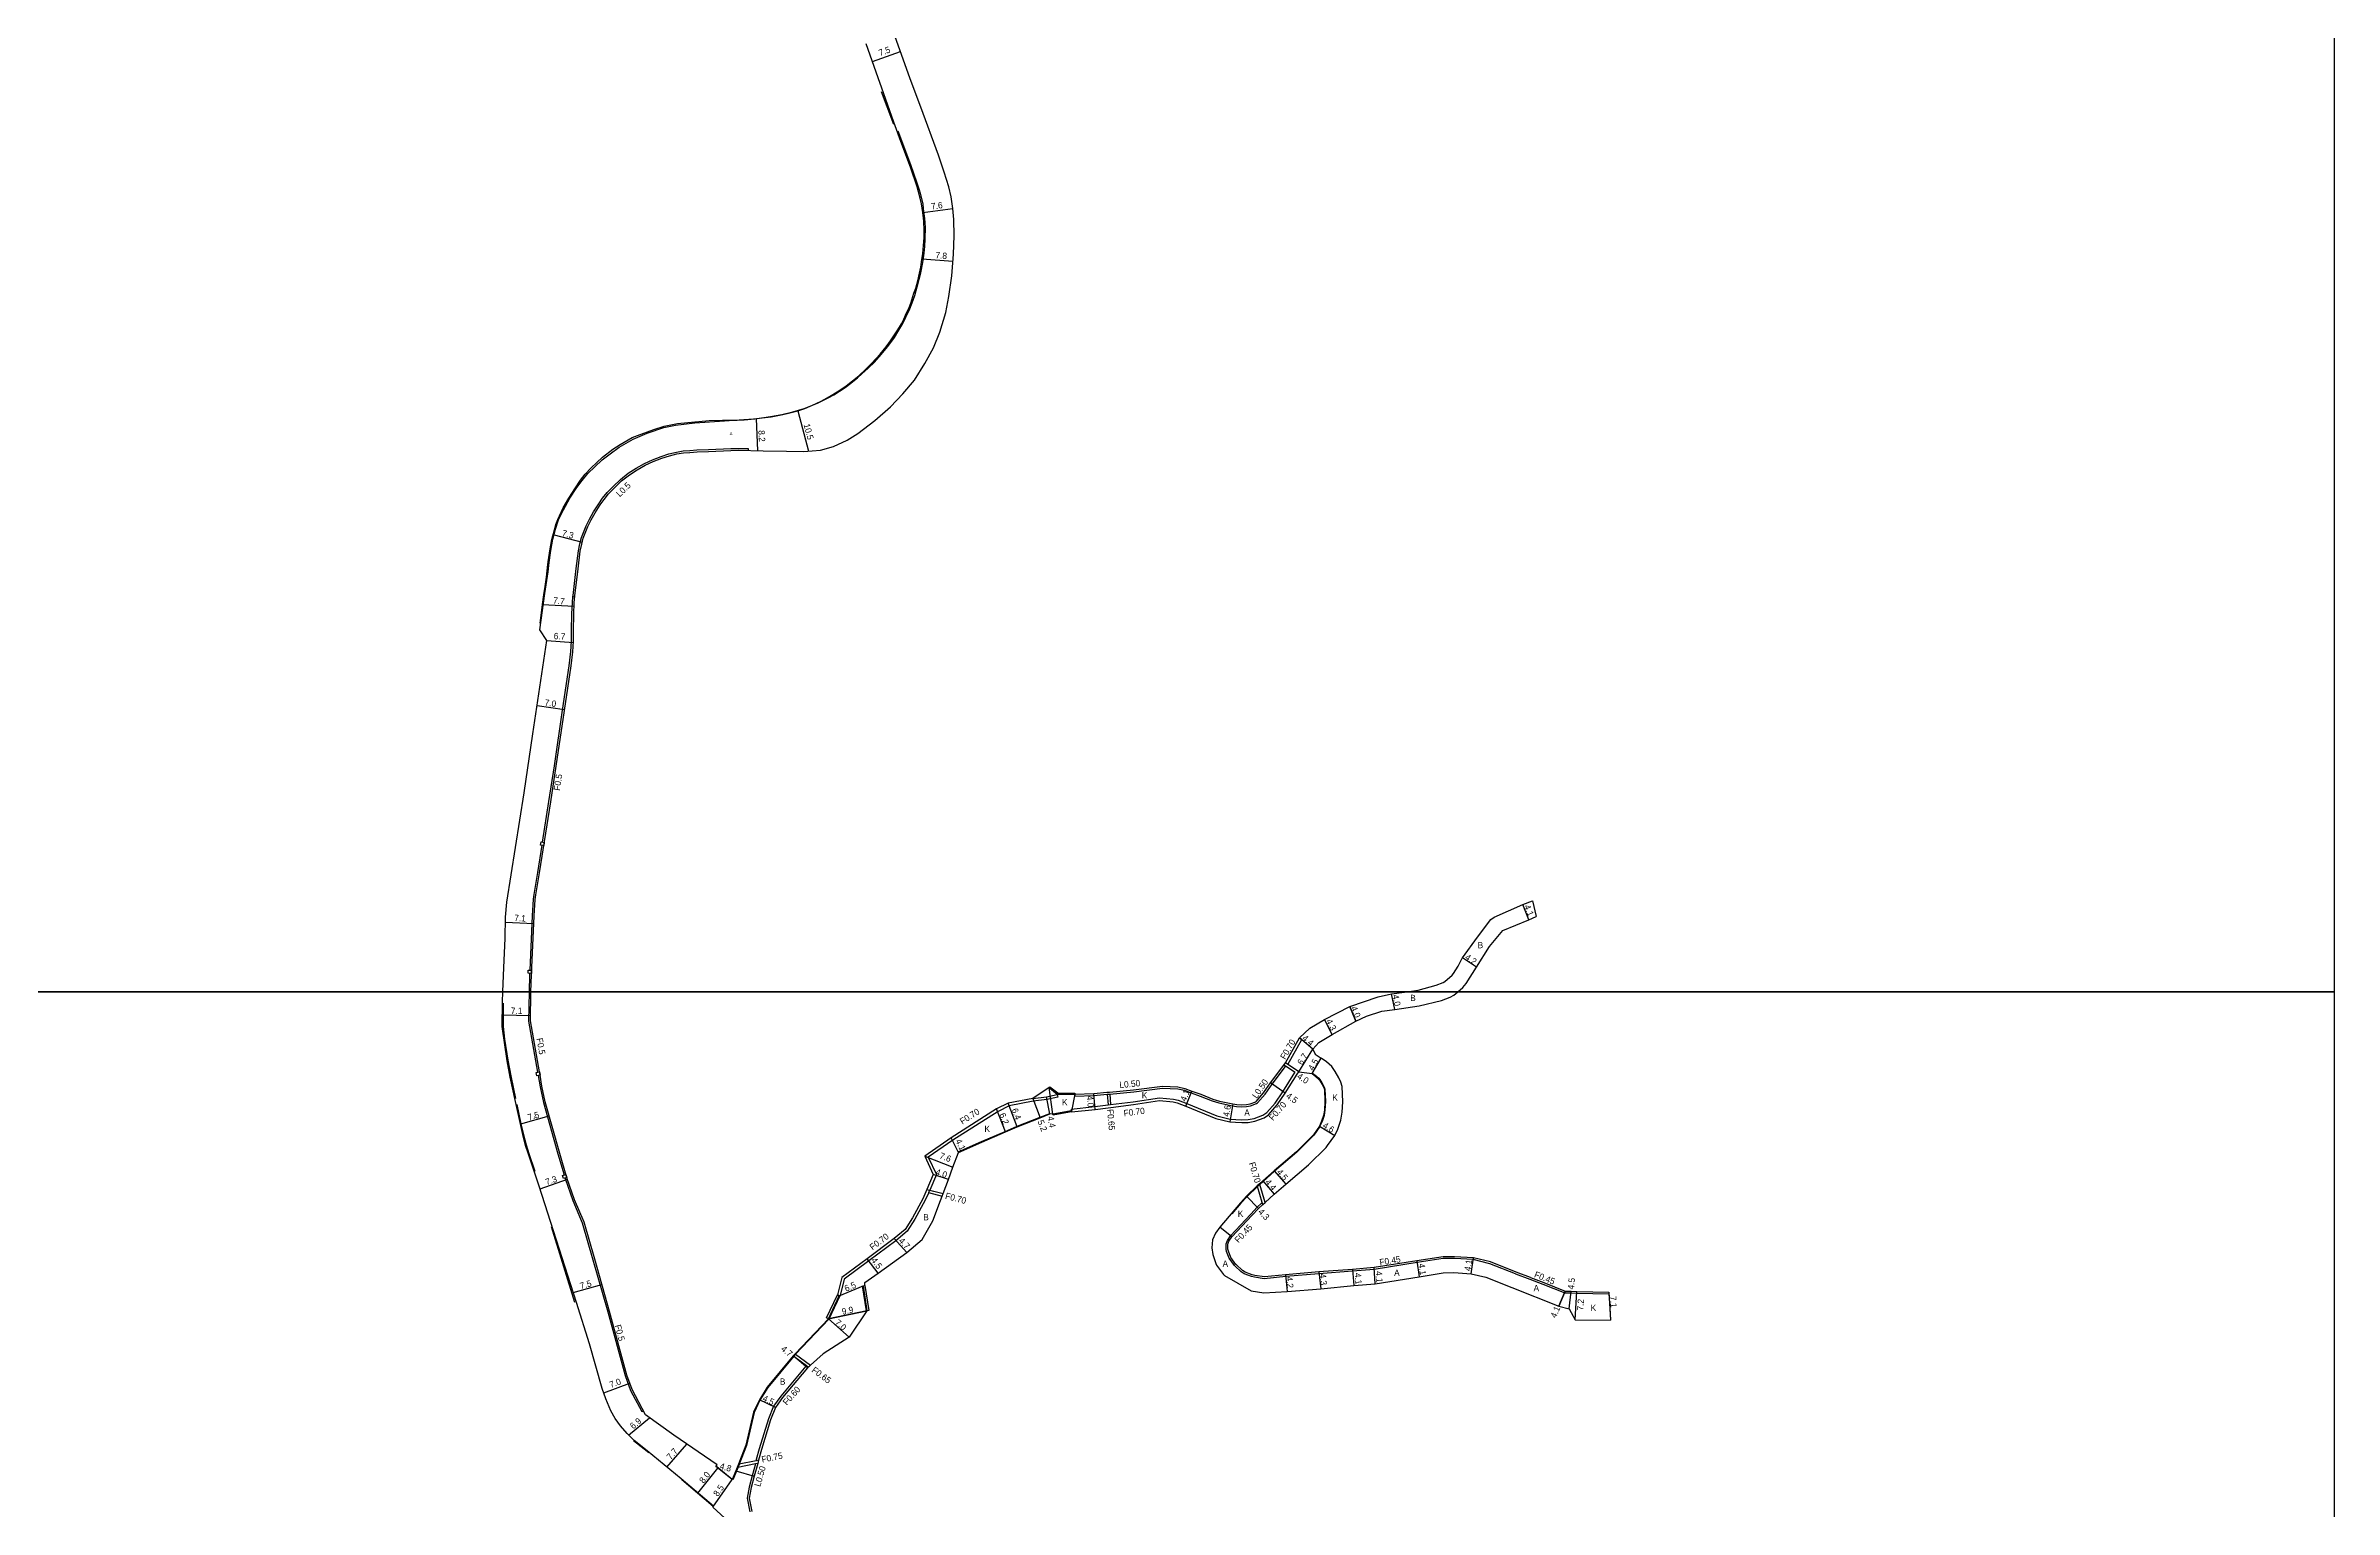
# Model space of a CAD drawing. Header units: metres. Extents: x -24000 to -21600, y -108000 to -105000.
# Drawn here: x -22176 to -21600, y -106930 to -106562 of the extents above; entities that cross this region are included whole.
import ezdxf

# ---------------------------------------------------------------- set-up
doc = ezdxf.new("R2010")
doc.units = ezdxf.units.M
doc.header["$LTSCALE"] = 2.5
for name, color, linetype in [('側溝・桝', 7, 'Continuous'), ('図郭', 7, 'Continuous'), ('幅員', 7, 'Continuous'), ('歩道・分離帯・安全施設', 7, 'Continuous'), ('舗装', 7, 'Continuous'), ('道路', 7, 'Continuous')]:
    doc.layers.add(name, color=color, linetype=linetype)
doc.styles.get("Standard").update_dxf_attribs({"font": ''})
doc.styles.add('YOKO_DECO', font='')
doc.styles.get('Standard').set_extended_font_data('@MS PGothic')
doc.styles.get('YOKO_DECO').set_extended_font_data('MS PGothic')

msp = doc.modelspace()

# ---------------------------------------------------------------- linework, layer by layer
at = {"layer": '側溝・桝'}
for points in [[(-22043.61, -106700.45), (-22043.59, -106700.22), (-22042.8, -106693.42), (-22042.24, -106688.97), (-22041.88, -106687.14), (-22041.48, -106685.61), (-22041, -106684.27), (-22040.3, -106682.61), (-22039.44, -106680.94), (-22038.43, -106679.08), (-22037.14, -106677.09), (-22036.14, -106675.68), (-22034.99, -106674.24), (-22033.51, -106672.71), (-22031.68, -106670.97), (-22029.67, -106669.36), (-22027.69, -106668.07), (-22025.63, -106666.92), (-22023.61, -106666), (-22021.42, -106665.15), (-22019.43, -106664.53), (-22017.54, -106664.06), (-22015.83, -106663.77), (-22014.22, -106663.65), (-22012.39, -106663.5), (-22009.48, -106663.42), (-22003.89, -106663.16), (-22002, -106663.12), (-21999.45, -106663.18), (-21999.46, -106663.65)], [(-22051.3, -106762.3), (-22049.69, -106752.07), (-22048.29, -106743.07), (-22046.22, -106729.11), (-22044.54, -106717.86), (-22044.13, -106714.31), (-22043.95, -106711.65), (-22043.96, -106709.1), (-22043.9, -106704.83), (-22043.76, -106701.97), (-22043.61, -106700.45), (-22043.14, -106700.51)], [(-22051.43, -106763.12), (-22052.51, -106769.97), (-22053.45, -106775.5), (-22053.63, -106776.7), (-22053.9, -106780.89), (-22054.52, -106794.57)], [(-22054.55, -106795.38), (-22054.57, -106795.73), (-22054.66, -106800)], [(-22054.66, -106800), (-22054.82, -106807.4), (-22052.51, -106820.3)], [(-21863.55, -106818.35), (-21863.54, -106818.35), (-21860.06, -106812.08)], [(-21860.62, -106811.65), (-21860.06, -106812.08)], [(-21861.75, -106820.37), (-21864.14, -106818.8), (-21864.55, -106818.52)], [(-21860.79, -106820.16), (-21863.55, -106818.35)], [(-22052.37, -106821.11), (-22051.89, -106823.93), (-22051.06, -106827.89), (-22047.4, -106840.87), (-22045.84, -106846.17)], [(-21917.18, -106826.28), (-21912.42, -106826.16), (-21909.07, -106825.84), (-21909.06, -106825.84), (-21908.42, -106825.78), (-21908.42, -106825.78), (-21902.37, -106825.2), (-21895.14, -106824.34), (-21891.29, -106824.44), (-21889.61, -106824.83), (-21887.92, -106825.49), (-21885.62, -106826.29), (-21882.58, -106827.52), (-21880.92, -106828.04), (-21877.5, -106828.73)], [(-21878.08, -106832.08), (-21876.67, -106832.2), (-21875.16, -106832.29), (-21873.59, -106832.22), (-21872.08, -106831.97), (-21869.89, -106831.13), (-21868.88, -106830.45), (-21866.79, -106828.05), (-21864.81, -106825.19), (-21861.76, -106820.38), (-21861.75, -106820.37)], [(-21877.5, -106828.73), (-21876.46, -106828.91), (-21875.13, -106828.98), (-21873.93, -106828.93), (-21872.95, -106828.77), (-21871.42, -106828.19), (-21871.19, -106828.03), (-21869.28, -106825.79), (-21867.5, -106823.29), (-21864.15, -106818.82), (-21864.14, -106818.8)], [(-21927.71, -106827.61), (-21933.76, -106828.73), (-21936.55, -106830.15), (-21947.96, -106837.4), (-21954.12, -106841.71), (-21952.09, -106846.05), (-21953.76, -106849.97), (-21953.81, -106850.08), (-21954.05, -106850.62), (-21954.1, -106850.73), (-21954.88, -106852.48), (-21957.52, -106857.33), (-21959.41, -106860.35), (-21962.26, -106862.75), (-21969.07, -106867.84), (-21975.3, -106872.44), (-21976.32, -106876.55)], [(-21927.81, -106826.92), (-21924.34, -106826.49), (-21921.64, -106825.86), (-21921.48, -106826.54), (-21924.22, -106827.18), (-21927.71, -106827.61)], [(-21918.12, -106829.59), (-21912.2, -106828.95), (-21908.84, -106828.53), (-21908.19, -106828.45), (-21902.49, -106827.73), (-21895.87, -106826.74), (-21892.34, -106827.04), (-21891.19, -106827.32), (-21889, -106828.17), (-21881.47, -106831.24), (-21878.08, -106832.08)], [(-21918.12, -106829.59), (-21918.04, -106830.28)], [(-21917.19, -106825.78), (-21917.18, -106826.28)], [(-21909.07, -106825.84), (-21908.84, -106828.53)], [(-21908.42, -106825.78), (-21908.19, -106828.45)], [(-22045.61, -106846.93), (-22045.57, -106847.07), (-22043.63, -106852.6), (-22041.27, -106858.22), (-22038.58, -106867.55), (-22034.85, -106880.68), (-22030.48, -106896.71), (-22029.11, -106900.45), (-22026.29, -106905.77), (-22025.87, -106905.55)], [(-21954.05, -106850.62), (-21950.62, -106851.52)], [(-21953.76, -106849.97), (-21950.37, -106850.86)], [(-21806.19, -106871.08), (-21812.69, -106868.52), (-21816.89, -106867.5), (-21821.56, -106867.22), (-21824.42, -106867.22), (-21830.99, -106868.22), (-21841.79, -106869.95), (-21847.27, -106870.39), (-21855.71, -106871.04), (-21864.07, -106871.79), (-21869.48, -106872.31), (-21871.94, -106871.93), (-21872.67, -106871.75), (-21874.53, -106871.05), (-21875.29, -106870.56), (-21876.89, -106869.08), (-21876.99, -106868.98), (-21878.35, -106867.16), (-21878.97, -106865.46), (-21879.09, -106864.88), (-21879.13, -106863.52), (-21878.79, -106862.65), (-21878.01, -106861.5), (-21872.9, -106856.03), (-21871.29, -106854.32), (-21870.15, -106853.28), (-21869.99, -106853.13)], [(-21869.85, -106853.61), (-21869.99, -106853.13), (-21871.2, -106849.08), (-21871.25, -106848.91)], [(-21869.27, -106853.09), (-21870.63, -106848.56), (-21870.67, -106848.4)], [(-21806.19, -106871.08), (-21802.59, -106872.44)], [(-21802.59, -106872.44), (-21799.29, -106873.68), (-21793.76, -106875.9), (-21792.21, -106875.89), (-21790.76, -106875.94), (-21782.71, -106876.13)], [(-21977, -106876.39), (-21976.32, -106876.55)], [(-21988.14, -106891.74), (-21988.01, -106891.83), (-21984.8, -106894.2), (-21984.3, -106894.56)], [(-21987.69, -106891.27), (-21987.56, -106891.36), (-21983.81, -106894.11)], [(-21984.8, -106894.2), (-21984.99, -106894.37), (-21991.3, -106901.87), (-21993.12, -106904.45), (-21994.4, -106907.64), (-21996.72, -106915.21), (-21997.44, -106917.86), (-21997.51, -106918.15)], [(-21997.08, -106918.83), (-21997.62, -106918.94), (-22002.05, -106919.84), (-22002.23, -106919.87)], [(-21996.86, -106918.02), (-21997.51, -106918.15), (-22001.73, -106919.01), (-22001.9, -106919.04)], [(-21997.62, -106918.94), (-21998.44, -106921.95), (-21999.24, -106924.81), (-21999.74, -106927.58), (-21999.03, -106931.02)]]:
    msp.add_lwpolyline(points, dxfattribs=at)
for points in [[(-22050.96, -106763.19), (-22051.76, -106763.06), (-22051.64, -106762.25), (-22050.83, -106762.37)], [(-22054.08, -106795.4), (-22054.89, -106795.37), (-22054.86, -106794.56), (-22054.04, -106794.59)], [(-22051.9, -106821.03), (-22052.74, -106821.17), (-22052.87, -106820.36), (-22052.04, -106820.22)], [(-22045.16, -106846.8), (-22045.98, -106847.04), (-22046.21, -106846.27), (-22045.39, -106846.03)]]:
    msp.add_lwpolyline(points, close=True, dxfattribs=at)
at = {"layer": '図郭'}
for points in [[(-22400, -106200), (-21600, -106200), (-21600, -106800), (-22400, -106800)], [(-22400, -106800), (-21600, -106800), (-21600, -107400), (-22400, -107400)]]:
    msp.add_lwpolyline(points, close=True, dxfattribs=at)
at = {"layer": '幅員'}
for points in [[(-21968.18, -106565.66), (-21961.09, -106563.13)], [(-21955.49, -106603.65), (-21947.9, -106602.71)], [(-21955.7, -106615.34), (-21947.94, -106615.96)], [(-21997.49, -106655.56), (-21997.1, -106663.71)], [(-21987.01, -106653.64), (-21984.33, -106663.83)], [(-22048.39, -106684.91), (-22041.29, -106686.75)], [(-22051.28, -106702.43), (-22043.33, -106702.83)], [(-22050.2, -106711.53), (-22043.49, -106712)], [(-22052.67, -106727.91), (-22045.72, -106728.94)], [(-21802.84, -106781.87), (-21804.37, -106778.07)], [(-22060.62, -106782.51), (-22053.51, -106782.84)], [(-21816.08, -106793.85), (-21819.56, -106791.49)], [(-21836.61, -106804.45), (-21837.43, -106800.53)], [(-22061.38, -106805.85), (-22054.32, -106806.01)], [(-21852.38, -106810.79), (-21854.36, -106806.97)], [(-21846.45, -106807.42), (-21847.98, -106803.73)], [(-21857.25, -106814.47), (-21860.62, -106811.65)], [(-21860.79, -106820.16), (-21864.13, -106817.96)], [(-21860.79, -106820.16), (-21857.25, -106814.47)], [(-21857.39, -106820.64), (-21855.19, -106816.72)], [(-21864.22, -106825.58), (-21867.91, -106822.99)], [(-21934.7, -106835.34), (-21936.9, -106829.54)], [(-21931.72, -106834.04), (-21933.98, -106828.06)], [(-21927.81, -106826.92), (-21925.92, -106831.76)], [(-21923.48, -106830.8), (-21924.34, -106826.49)], [(-21912.12, -106829.64), (-21912.45, -106825.66)], [(-21889.26, -106828.82), (-21887.74, -106825.02)], [(-21877.41, -106828.24), (-21878.2, -106832.77)], [(-22056.72, -106833.3), (-22049.61, -106831.3)], [(-21855.6, -106833.85), (-21851.68, -106836.25)], [(-21955, -106841.47), (-21947.9, -106844.17)], [(-21946.54, -106840.5), (-21948.35, -106836.82)], [(-22051.91, -106849.64), (-22045.02, -106847.22)], [(-21949.05, -106847.29), (-21952.86, -106846.07)], [(-21866.98, -106845.1), (-21864.07, -106848.53)], [(-21870.98, -106854.64), (-21873.93, -106851.52)], [(-21869.85, -106847.67), (-21867.01, -106851.02)], [(-21959.54, -106865.67), (-21962.7, -106862.2)], [(-21966.78, -106870.87), (-21969.49, -106867.28)], [(-21847.3, -106869.95), (-21846.93, -106874.03)], [(-21841.53, -106873.6), (-21841.84, -106869.51)], [(-21831.06, -106867.78), (-21830.45, -106871.83)], [(-21817.42, -106871.1), (-21816.82, -106867.05)], [(-22043.53, -106875.78), (-22036.33, -106873.73)], [(-21976.55, -106876.6), (-21970.56, -106874.08)], [(-21864.11, -106871.34), (-21863.74, -106875.52)], [(-21855.74, -106870.59), (-21855.26, -106874.86)], [(-21795.28, -106879.22), (-21793.67, -106875.45)], [(-21792.69, -106879.92), (-21792.2, -106875.44)], [(-21791.15, -106882.68), (-21790.74, -106875.49)], [(-21782.74, -106875.68), (-21782.26, -106882.77)], [(-21979.27, -106882.39), (-21969.57, -106880.4)], [(-21979.27, -106882.39), (-21974.05, -106887.05)], [(-21984.55, -106894.78), (-21988.14, -106891.74)], [(-22035.87, -106901.02), (-22029.28, -106898.61)], [(-21992.59, -106904.74), (-21996.66, -106902.81)], [(-22029.59, -106911.73), (-22024.33, -106907.33)], [(-22020.01, -106919.76), (-22014.94, -106913.99)], [(-22012.16, -106926.3), (-22007.16, -106920)], [(-22002.57, -106920.74), (-21997.96, -106922.08)], [(-22008.39, -106929.86), (-22003.49, -106922.92)]]:
    msp.add_lwpolyline(points, dxfattribs=at)
at = {"layer": '歩道・分離帯・安全施設'}
for points in [[(-21966, -106573.19), (-21962.92, -106581.46)], [(-22051.88, -106707.19), (-22051.53, -106704.52), (-22051.28, -106702.43), (-22050.93, -106700.04), (-22050.63, -106697.9), (-22050.32, -106695.56), (-22049.91, -106692.41), (-22049.83, -106691.69), (-22049.38, -106688.41), (-22048.97, -106686.11), (-22048.29, -106683.61), (-22047.96, -106682.32), (-22047.46, -106681.05), (-22046.07, -106678.1), (-22044.66, -106675.7), (-22043.18, -106673.29), (-22041.72, -106671.1), (-22040.55, -106669.64), (-22039.03, -106667.99), (-22036.14, -106665.37), (-22033.57, -106663.35), (-22031.74, -106662.15), (-22028.68, -106660.4), (-22027.39, -106659.84), (-22023.27, -106658.38), (-22020.67, -106657.55), (-22017.25, -106656.85), (-22012.91, -106656.39), (-22011.9, -106656.31), (-22009.31, -106656.12), (-22005.95, -106656.01), (-22002.26, -106655.98), (-22000.47, -106655.91), (-21997.81, -106655.65), (-21993.85, -106655.05), (-21991.03, -106654.59), (-21988.2, -106653.93), (-21985.35, -106653.11), (-21982.02, -106651.71), (-21979.3, -106650.35), (-21977.89, -106649.59), (-21975.08, -106647.77), (-21973.62, -106646.71), (-21971.94, -106645.33), (-21970.82, -106644.32), (-21969.23, -106642.92), (-21967.68, -106641.42), (-21965.95, -106639.46), (-21964.3, -106637.46), (-21962.63, -106635.14), (-21961.53, -106633.35), (-21960.57, -106631.69), (-21959.78, -106630.09), (-21958.79, -106627.95), (-21958.18, -106626.47), (-21957.54, -106624.59), (-21956.89, -106622.42), (-21956, -106618.92), (-21955.49, -106616.27), (-21955.19, -106613.93), (-21954.98, -106612.24), (-21954.9, -106610.3), (-21954.86, -106607.43), (-21954.98, -106605.18), (-21955.3, -106602.77), (-21955.42, -106601.52), (-21956.09, -106598.9), (-21956.34, -106598.03), (-21956.91, -106596.27), (-21958.5, -106591.69), (-21961.68, -106583.24)], [(-22061.17, -106802.87), (-22061.22, -106804.68), (-22061.22, -106806.93), (-22061.18, -106808.78), (-22060.83, -106811.93), (-22060.02, -106817.25), (-22059.2, -106821.59), (-22058.11, -106826.88)], [(-21917.19, -106825.93), (-21921.64, -106825.86), (-21923.54, -106824.4)], [(-21857.32, -106820.51), (-21856.37, -106821.27), (-21855.75, -106821.81), (-21855.27, -106822.49), (-21854.56, -106823.72), (-21854.29, -106824.31), (-21854.21, -106824.59), (-21854.08, -106827.69), (-21854.2, -106829.86), (-21854.41, -106831.21), (-21854.95, -106832.7), (-21855.46, -106833.91), (-21855.49, -106833.95), (-21857, -106836.11), (-21857.17, -106836.31), (-21861.27, -106840.46), (-21866.88, -106845.21), (-21869.75, -106847.78), (-21870.63, -106848.56), (-21871.2, -106849.08), (-21873.82, -106851.62), (-21875.36, -106853.28), (-21877.66, -106855.97)], [(-22057.77, -106828.43), (-22056.72, -106833.3), (-22056.13, -106835.7), (-22055.4, -106838.55), (-22054.71, -106840.73), (-22053.24, -106845.24)], [(-21922.73, -106830.75), (-21918.1, -106829.94)], [(-21946.6, -106840.36), (-21940.68, -106837.77), (-21934.76, -106835.2), (-21931.77, -106833.91), (-21925.97, -106831.62), (-21923.53, -106830.66)], [(-22049.11, -106859.16), (-22043.22, -106878.25)], [(-21969.72, -106880.43), (-21970.71, -106874.1)], [(-21976.41, -106876.66), (-21979.15, -106882.48), (-21987.56, -106891.36), (-21987.58, -106891.37), (-21988.01, -106891.83), (-21988.02, -106891.84), (-21994.56, -106899.71), (-21996.52, -106902.88), (-21997.98, -106905.99), (-21999.92, -106914.29), (-22001.07, -106917.32), (-22001.73, -106919.01), (-22001.76, -106919.1), (-22002.05, -106919.84), (-22002.09, -106919.93), (-22002.43, -106920.8), (-22003.35, -106922.98)], [(-22028.4, -106913.05), (-22024.53, -106916.11)], [(-22003.48, -106922.88), (-22007.39, -106919.74)], [(-22016.21, -106922.89), (-22008.31, -106929.63)]]:
    msp.add_lwpolyline(points, dxfattribs=at)
at = {"layer": '舗装'}
for points in [[(-21847.98, -106803.73), (-21846.45, -106807.42)], [(-21860.79, -106820.16), (-21857.25, -106814.47)], [(-21889.26, -106828.82), (-21887.74, -106825.02)], [(-21954.45, -106849.8), (-21950.37, -106850.86)], [(-21877.66, -106861.78), (-21880.71, -106859.3)], [(-21793.67, -106875.45), (-21795.28, -106879.22)]]:
    msp.add_lwpolyline(points, dxfattribs=at)
at = {"layer": '道路'}
for points in [[(-22049.22, -106752.14), (-22047.82, -106743.14), (-22045.75, -106729.18), (-22044.07, -106717.92), (-22043.66, -106714.35), (-22043.47, -106711.67), (-22043.48, -106709.1), (-22043.43, -106704.85), (-22043.28, -106702.01), (-22043.12, -106700.27), (-22042.33, -106693.47), (-22041.77, -106689.05), (-22041.42, -106687.25), (-22041.03, -106685.75), (-22040.56, -106684.44), (-22039.87, -106682.81), (-22039.02, -106681.16), (-22038.03, -106679.32), (-22036.75, -106677.36), (-22035.76, -106675.96), (-22034.63, -106674.55), (-22033.18, -106673.05), (-22031.37, -106671.33), (-22029.39, -106669.75), (-22027.44, -106668.48), (-22025.41, -106667.34), (-22023.42, -106666.43), (-22021.26, -106665.6), (-22019.3, -106664.99), (-22017.45, -106664.52), (-22015.78, -106664.24), (-22014.18, -106664.13), (-22012.37, -106663.98), (-22009.46, -106663.89), (-22003.87, -106663.63), (-22002, -106663.6), (-21995.74, -106663.74), (-21989.85, -106663.78), (-21985.46, -106663.92), (-21981.28, -106663.6), (-21977.97, -106662.66), (-21974.59, -106661.06), (-21971.89, -106659.33), (-21967.55, -106656.12), (-21963.6, -106652.67), (-21960.51, -106649.39), (-21957.62, -106645.91), (-21954.96, -106641.77), (-21952.8, -106637.77), (-21951.22, -106633.83), (-21949.73, -106628.89), (-21948.91, -106624.83), (-21948.23, -106619.67), (-21947.8, -106614.21), (-21947.57, -106609.59), (-21947.7, -106605.48), (-21947.9, -106602.71), (-21948.38, -106599.77), (-21948.97, -106597.21), (-21950.08, -106593.55), (-21951.54, -106589.28), (-21956, -106577.15), (-21958.65, -106570), (-21963.77, -106555.64)], [(-22051.99, -106708.82), (-22050.68, -106699.65), (-22049.9, -106694.18), (-22049.57, -106691.83), (-22049.15, -106688.87), (-22048.67, -106686.03), (-22048.03, -106683.44), (-22047.26, -106681.08), (-22046.04, -106678.58), (-22044.38, -106675.67), (-22042.78, -106673.19), (-22041.3, -106671.18), (-22039.85, -106669.46), (-22038.13, -106667.73), (-22036.24, -106666.04), (-22034.22, -106664.45), (-22031.96, -106662.82), (-22028.47, -106660.79), (-22024.94, -106659.29), (-22020.69, -106657.84), (-22017.81, -106657.23), (-22012.91, -106656.7), (-22005.47, -106656.15), (-21998.18, -106655.64), (-21993.72, -106655.14), (-21990.78, -106654.6), (-21988.99, -106654.16), (-21987.01, -106653.64), (-21985.22, -106653.04), (-21983.27, -106652.22), (-21981.12, -106651.19), (-21979, -106650.08), (-21977.06, -106648.91), (-21974.77, -106647.32), (-21973.19, -106646.08), (-21971.56, -106644.72), (-21969.95, -106643.25), (-21968.34, -106641.61), (-21966.28, -106639.41), (-21964.74, -106637.51), (-21963.63, -106636.03), (-21962.76, -106634.8), (-21961.76, -106633.24), (-21960.9, -106631.74), (-21960.28, -106630.53), (-21959.58, -106628.99), (-21959.14, -106628.07), (-21958.54, -106626.52), (-21957.72, -106624.05), (-21957.23, -106622.73), (-21956.75, -106620.9), (-21956.34, -106619.01), (-21956.02, -106617.42), (-21955.81, -106616.08), (-21955.49, -106614.05), (-21955.29, -106611.97), (-21955.17, -106610), (-21955.19, -106608.26), (-21955.27, -106605.88), (-21955.49, -106603.65), (-21955.83, -106601.52), (-21956.14, -106600.04), (-21956.93, -106597.2), (-21958.61, -106592.25), (-21961.06, -106585.81), (-21962.83, -106580.92), (-21969.75, -106561.2)], [(-22061.25, -106800), (-22061.01, -106793.91), (-22060.7, -106786.56), (-22060.6, -106781.23), (-22060.24, -106777.44), (-22055.89, -106749.88), (-22053.75, -106735.06), (-22050.2, -106711.53), (-22051.99, -106708.82)], [(-22054.19, -106800), (-22054.1, -106795.75), (-22053.42, -106780.91), (-22053.15, -106776.75), (-22052.98, -106775.57), (-22052.04, -106770.05), (-22049.22, -106752.14)], [(-21833.52, -106800), (-21830.75, -106799.62), (-21826.17, -106798.39), (-21824.42, -106797.7), (-21823.99, -106797.45), (-21822.14, -106795.81), (-21821.81, -106795.41), (-21820.68, -106793.53), (-21819.62, -106791.59), (-21819.56, -106791.49), (-21815.81, -106786.28), (-21812.43, -106781.8), (-21811.61, -106781.22), (-21804.37, -106778.07), (-21801.93, -106777.12)], [(-21801.93, -106777.12), (-21801.05, -106781.07)], [(-21820.78, -106800), (-21819.51, -106798.93), (-21818.65, -106797.93), (-21816.08, -106793.85), (-21812.78, -106788.63), (-21809.43, -106784.55), (-21802.84, -106781.87), (-21801.05, -106781.07)], [(-22052.12, -106848.99), (-22054.83, -106840.96), (-22055.56, -106838.71), (-22056.21, -106836), (-22058.08, -106827.69), (-22059.43, -106821.54), (-22060.22, -106817.44), (-22061.41, -106808.75), (-22061.35, -106802.52), (-22061.25, -106800)], [(-22003.49, -106922.92), (-22007.59, -106919.66), (-22007.26, -106919.19), (-22018.24, -106911.76), (-22025.32, -106906.61), (-22028.68, -106900.26), (-22030.03, -106896.57), (-22034.39, -106880.55), (-22038.13, -106867.42), (-22040.82, -106858.06), (-22043.19, -106852.43), (-22045.12, -106846.93), (-22046.94, -106840.74), (-22050.6, -106827.78), (-22051.43, -106823.84), (-22051.9, -106821.03), (-22052.04, -106820.22), (-22054.35, -106807.36), (-22054.19, -106800)], [(-21917.19, -106825.78), (-21912.45, -106825.66), (-21909.11, -106825.34), (-21908.46, -106825.28), (-21902.42, -106824.7), (-21895.16, -106823.84), (-21891.23, -106823.94), (-21889.46, -106824.35), (-21887.74, -106825.02), (-21885.45, -106825.83), (-21882.41, -106827.05), (-21880.79, -106827.55), (-21877.41, -106828.24), (-21876.41, -106828.41), (-21875.13, -106828.48), (-21873.98, -106828.43), (-21873.08, -106828.29), (-21871.65, -106827.74), (-21871.52, -106827.65), (-21869.67, -106825.48), (-21867.91, -106822.99), (-21864.55, -106818.52), (-21864.13, -106817.96), (-21860.62, -106811.65), (-21857.98, -106809.17), (-21854.36, -106806.97), (-21847.98, -106803.73), (-21840.81, -106801.28)], [(-21857.25, -106814.47), (-21855.72, -106812.83), (-21852.38, -106810.79), (-21846.45, -106807.42), (-21843.75, -106806.18), (-21839.85, -106804.93), (-21836.61, -106804.45), (-21830.5, -106803.54), (-21824.85, -106802.18), (-21822.7, -106801.36), (-21821.77, -106800.84), (-21820.78, -106800)], [(-21840.81, -106801.28), (-21837.43, -106800.53), (-21833.52, -106800)], [(-21802.44, -106872.02), (-21806.02, -106870.66), (-21812.55, -106868.09), (-21816.82, -106867.05), (-21821.55, -106866.77), (-21824.45, -106866.77), (-21831.06, -106867.78), (-21841.84, -106869.51), (-21847.3, -106869.95), (-21855.74, -106870.59), (-21864.11, -106871.34), (-21869.46, -106871.86), (-21871.85, -106871.49), (-21872.53, -106871.32), (-21874.33, -106870.65), (-21875.01, -106870.2), (-21876.58, -106868.76), (-21876.64, -106868.69), (-21877.95, -106866.94), (-21878.53, -106865.34), (-21878.64, -106864.83), (-21878.68, -106863.6), (-21878.38, -106862.86), (-21877.66, -106861.78), (-21872.57, -106856.34), (-21870.98, -106854.64), (-21869.85, -106853.61), (-21869.27, -106853.09), (-21867.01, -106851.02), (-21864.07, -106848.53), (-21858.32, -106843.66), (-21853.94, -106839.24), (-21853.55, -106838.76), (-21851.68, -106836.25), (-21850.94, -106834.66), (-21850.19, -106832.35), (-21849.87, -106830.33), (-21849.73, -106827.72), (-21849.88, -106823.86), (-21850.21, -106822.78), (-21850.68, -106821.74), (-21851.6, -106820.14), (-21852.5, -106818.88), (-21853.84, -106817.7), (-21855.19, -106816.72)], [(-21857.25, -106814.47), (-21856.71, -106815.76), (-21855.19, -106816.72)], [(-21923.65, -106824.13), (-21927.81, -106826.92), (-21933.98, -106828.06), (-21936.9, -106829.54), (-21948.35, -106836.82), (-21955, -106841.47), (-21952.86, -106846.07), (-21954.45, -106849.8), (-21954.74, -106850.44), (-21955.51, -106852.17), (-21958.12, -106856.98), (-21959.95, -106859.88), (-21962.7, -106862.2), (-21969.49, -106867.28), (-21975.92, -106872.03), (-21977, -106876.39)], [(-21923.65, -106824.13), (-21921.59, -106825.71), (-21917.19, -106825.78)], [(-21918.04, -106830.28), (-21912.12, -106829.64), (-21908.78, -106829.23), (-21908.13, -106829.14), (-21902.39, -106828.43), (-21895.85, -106827.44), (-21892.45, -106827.74), (-21891.4, -106827.99), (-21889.26, -106828.82), (-21881.68, -106831.91), (-21878.2, -106832.77), (-21876.72, -106832.9), (-21875.16, -106832.99), (-21873.52, -106832.92), (-21871.9, -106832.65), (-21869.56, -106831.76), (-21868.41, -106830.98), (-21866.24, -106828.48), (-21864.22, -106825.58), (-21861.17, -106820.75), (-21860.79, -106820.16)], [(-21860.79, -106820.16), (-21857.39, -106820.64), (-21856.47, -106821.39), (-21855.86, -106821.92), (-21855.4, -106822.57), (-21854.69, -106823.79), (-21854.43, -106824.37), (-21854.36, -106824.62), (-21854.23, -106827.69), (-21854.35, -106829.85), (-21854.56, -106831.17), (-21855.09, -106832.65), (-21855.6, -106833.85), (-21855.61, -106833.87), (-21857.12, -106836.02), (-21857.28, -106836.21), (-21861.38, -106840.35), (-21866.98, -106845.1), (-21869.85, -106847.67), (-21870.67, -106848.4), (-21871.25, -106848.91), (-21873.93, -106851.52), (-21875.47, -106853.18), (-21880.71, -106859.3), (-21881.76, -106860.85), (-21882.5, -106862.5), (-21882.68, -106864.54), (-21882.47, -106866.2), (-21881.7, -106868.51), (-21881.51, -106868.87), (-21879.79, -106871.23), (-21879.49, -106871.53)], [(-21918.04, -106830.28), (-21918.08, -106830.09), (-21922.71, -106830.89), (-21923.48, -106830.8)], [(-21946.54, -106840.5), (-21940.62, -106837.9), (-21934.7, -106835.34), (-21931.72, -106834.04), (-21925.92, -106831.76), (-21923.48, -106830.8)], [(-21970.06, -106873.3), (-21966.78, -106870.87), (-21959.54, -106865.67), (-21955.7, -106862.43), (-21952.99, -106857.71), (-21951.02, -106852.61), (-21950.62, -106851.52), (-21950.37, -106850.86), (-21949.05, -106847.29), (-21947.9, -106844.17), (-21946.54, -106840.5)], [(-21999.38, -106938.1), (-22008.39, -106929.86), (-22008.2, -106929.65), (-22016.37, -106922.74), (-22024.96, -106915.7), (-22028.24, -106913.11), (-22029.97, -106911.34), (-22031.62, -106909.38), (-22033.02, -106907.49), (-22034.07, -106905.58), (-22035.31, -106902.59), (-22036.25, -106899.98), (-22039.44, -106888.72), (-22042.73, -106878.28), (-22052.12, -106848.99)], [(-21970.56, -106874.08), (-21970.06, -106874), (-21970.06, -106873.3)], [(-21969.57, -106880.4), (-21970.56, -106874.08)], [(-21879.49, -106871.53), (-21872.8, -106875.39), (-21869.58, -106875.88), (-21863.74, -106875.52), (-21855.26, -106874.86), (-21846.93, -106874.03)], [(-21846.93, -106874.03), (-21841.53, -106873.6), (-21830.45, -106871.83), (-21824.44, -106870.85), (-21821.71, -106870.77), (-21817.42, -106871.1), (-21813.72, -106871.92), (-21807.16, -106874.51), (-21795.28, -106879.22), (-21792.69, -106879.92), (-21791.15, -106882.68), (-21782.26, -106882.77)], [(-21802.44, -106872.02), (-21799.12, -106873.26), (-21793.67, -106875.45), (-21792.2, -106875.44), (-21790.74, -106875.49), (-21782.74, -106875.68), (-21782.71, -106876.13), (-21782.48, -106879.61), (-21782.26, -106882.77)], [(-21969.57, -106880.4), (-21974.05, -106887.05), (-21980.6, -106891.2), (-21983.81, -106894.11), (-21984.3, -106894.56), (-21984.55, -106894.78), (-21990.83, -106902.24), (-21992.59, -106904.74), (-21993.83, -106907.84), (-21996.14, -106915.37), (-21996.86, -106918.02), (-21997.08, -106918.83), (-21997.96, -106922.08), (-21998.75, -106924.92), (-21999.23, -106927.57), (-21998.54, -106930.92)], [(-21979.27, -106882.39), (-21976.55, -106876.6), (-21977, -106876.39)], [(-21979.27, -106882.39), (-21987.69, -106891.27), (-21988.14, -106891.74), (-21994.69, -106899.62), (-21996.66, -106902.81), (-21998.12, -106905.94), (-22000.07, -106914.25), (-22001.21, -106917.27), (-22001.9, -106919.04), (-22002.23, -106919.87), (-22002.57, -106920.74), (-22003.49, -106922.92)]]:
    msp.add_lwpolyline(points, dxfattribs=at)
for points in [[(-21917.19, -106825.78), (-21921.59, -106825.71), (-21923.65, -106824.13), (-21923.53, -106823.97), (-21921.52, -106825.51), (-21917.19, -106825.58)], [(-21922.71, -106830.89), (-21923.65, -106824.13), (-21921.59, -106825.71), (-21917.19, -106825.78), (-21918.08, -106830.09)], [(-21922.67, -106831.09), (-21922.71, -106830.89), (-21918.08, -106830.09), (-21918.04, -106830.28)], [(-21969.57, -106880.4), (-21979.27, -106882.39), (-21976.55, -106876.6), (-21970.56, -106874.08)], [(-21969.57, -106880.4), (-21970.56, -106874.08), (-21970.06, -106874), (-21969.08, -106880.33)], [(-21977, -106876.39), (-21976.55, -106876.6), (-21979.27, -106882.39), (-21979.73, -106882.18)]]:
    msp.add_lwpolyline(points, close=True, dxfattribs=at)

# ---------------------------------------------------------------- texts
at = {"layer": '側溝・桝'}
for s, rotation, p in [('L0.5', 44, (-22031.82, -106675.48)), ('F0.5', 81, (-22046.92, -106749.44)), ('F0.5', 280, (-22052.83, -106811.8)), ('F0.70', 59.96088, (-21864.21, -106817.23)), ('L0.50', 5.4407, (-21905.9, -106824.3)), ('L0.50', 55.17863, (-21871.39, -106827.04)), ('F0.70', 32.46234, (-21945.53, -106833.51)), ('F0.65', 274.86956, (-21909.1, -106829.64)), ('F0.70', 7.13518, (-21904.82, -106831.42)), ('F0.70', 49.07387, (-21867.29, -106832.61)), ('F0.70', 286.63022, (-21873.4, -106843.2)), ('F0.70', 345.3229, (-21949.98, -106852.14)), ('F0.45', 46.92242, (-21875.97, -106863.42)), ('F0.70', 36.82256, (-21968.16, -106865.21)), ('F0.45', 9.10593, (-21840.34, -106868.98)), ('F0.45', 338.09843, (-21801.65, -106871.86)), ('F0.5', 285, (-22033.13, -106884.11)), ('F0.65', 323.69816, (-21983.65, -106895.66)), ('F0.60', 48.39058, (-21989.74, -106904.32)), ('F0.75', 11.43245, (-21995.94, -106918.66)), ('L0.50', 74.3524, (-21996.44, -106924.82))]:
    msp.add_text(s, height=1.6, rotation=rotation, dxfattribs=at).set_placement(p)
at = {"layer": '幅員'}
for s, rotation, p in [('7.5', 20, (-21966.26, -106564.3)), ('7.6', 7, (-21953.32, -106602.95)), ('7.8', 355, (-21952.37, -106615.2)), ('10.5', 285, (-21985.54, -106657.14)), ('8.2', 273, (-21996.92, -106658.59)), ('7.3', 345, (-22046.51, -106685.15)), ('7.7', 353, (-22048.69, -106702.15)), ('6.7', 356, (-22048.5, -106711.16)), ('7.0', 352, (-22050.84, -106727.91)), ('4.1', 291.88069, (-21804.1, -106778.45)), ('7.1', 357, (-22058.42, -106782.19)), ('4.2', 325.8503, (-21819.09, -106791.69)), ('4.0', 281.78798, (-21837.25, -106800.9)), ('7.1', 359, (-22059.26, -106805.57)), ('4.0', 292.56321, (-21847.74, -106804.06)), ('4.4', 320.04687, (-21860.1, -106811.96)), ('4.3', 297.34179, (-21854.02, -106807.41)), ('6.7', 58.09794, (-21859.95, -106818.62)), ('4.5', 60.60385, (-21857.16, -106820.03)), ('4.0', 326.68945, (-21861.4, -106821.71)), ('6.4', 290.75282, (-21933.17, -106829.71)), ('4.0', 274.72823, (-21914.2, -106826.27)), ('4.1', 68.22447, (-21889.25, -106827.8)), ('4.6', 80.18337, (-21878.37, -106831.6)), ('4.5', 324.94454, (-21864.15, -106826.61)), ('7.5', 16, (-22054.76, -106832.5)), ('6.2', 290.74652, (-21936.27, -106830.91)), ('5.2', 291.39211, (-21926.65, -106832.68)), ('4.4', 281.34702, (-21924.14, -106831.54)), ('4.6', 328.4538, (-21854.95, -106834.13)), ('7.6', 339.2159, (-21951.46, -106841.95)), ('4.1', 296.17119, (-21947.33, -106837.59)), ('7.3', 19, (-22050.23, -106848.78)), ('4.0', 342.2414, (-21952.45, -106846.09)), ('4.5', 310.23448, (-21866.48, -106845.53)), ('4.4', 310.29342, (-21869.39, -106848.06)), ('4.3', 313.39114, (-21871.18, -106855.59)), ('4.7', 312.3025, (-21961.7, -106862.88)), ('4.5', 307.06087, (-21968.62, -106867.72)), ('4.1', 274.34868, (-21841.44, -106870.43)), ('4.1', 278.6155, (-21830.68, -106868.6)), ('4.1', 81.55258, (-21817.53, -106870.49)), ('7.5', 16, (-22041.59, -106874.96)), ('6.5', 22.81157, (-21974.83, -106875.61)), ('4.2', 275.12101, (-21863.97, -106871.83)), ('4.3', 276.45563, (-21855.58, -106871.13)), ('4.1', 275.26487, (-21846.75, -106870.9)), ('4.5', 83.8282, (-21791.52, -106875.07)), ('9.9', 11.58044, (-21975.72, -106881.41)), ('4.1', 66.805, (-21796.04, -106882.34)), ('7.2', 86.76012, (-21789.12, -106880.36)), ('7.1', 273.85681, (-21782.46, -106876.73)), ('7.0', 318.25078, (-21977.79, -106883.58)), ('4.7', 319.67156, (-21991.37, -106890.24)), ('7.0', 20, (-22034.08, -106899.85)), ('4.5', 334.61506, (-21996.03, -106903)), ('6.9', 40, (-22028.44, -106910.3)), ('7.7', 49, (-22018.97, -106918.05)), ('8.0', 52, (-22010.71, -106923.99)), ('4.8', 343.7279, (-22006.78, -106920.17)), ('8.5', 55, (-22007.12, -106927.32))]:
    msp.add_text(s, height=1.6, rotation=rotation, dxfattribs=at).set_placement(p)
at = {"layer": '舗装', "style": 'YOKO_DECO'}
for p in [(-22004.14, -106659.78, 131.38), (-22053.43, -106831.83, 130.44)]:
    msp.add_text('A', height=0.75, dxfattribs=at).set_placement(p)
at = {"layer": '舗装'}
for s, p in [('B', (-21815.76, -106789.05)), ('B', (-21832.74, -106802.38)), ('K', (-21920.43, -106828.62)), ('K', (-21900.35, -106826.89)), ('A', (-21874.53, -106831.27)), ('K', (-21852.36, -106827.46)), ('K', (-21939.97, -106835.35)), ('B', (-21955.39, -106857.62)), ('K', (-21876.16, -106856.73)), ('A', (-21880, -106869.33)), ('A', (-21836.79, -106871.62)), ('A', (-21801.67, -106875.48)), ('K', (-21787.28, -106880.45)), ('B', (-21991.51, -106899.02))]:
    msp.add_text(s, height=1.6, dxfattribs=at).set_placement(p)

doc.saveas('drawing.dxf')
